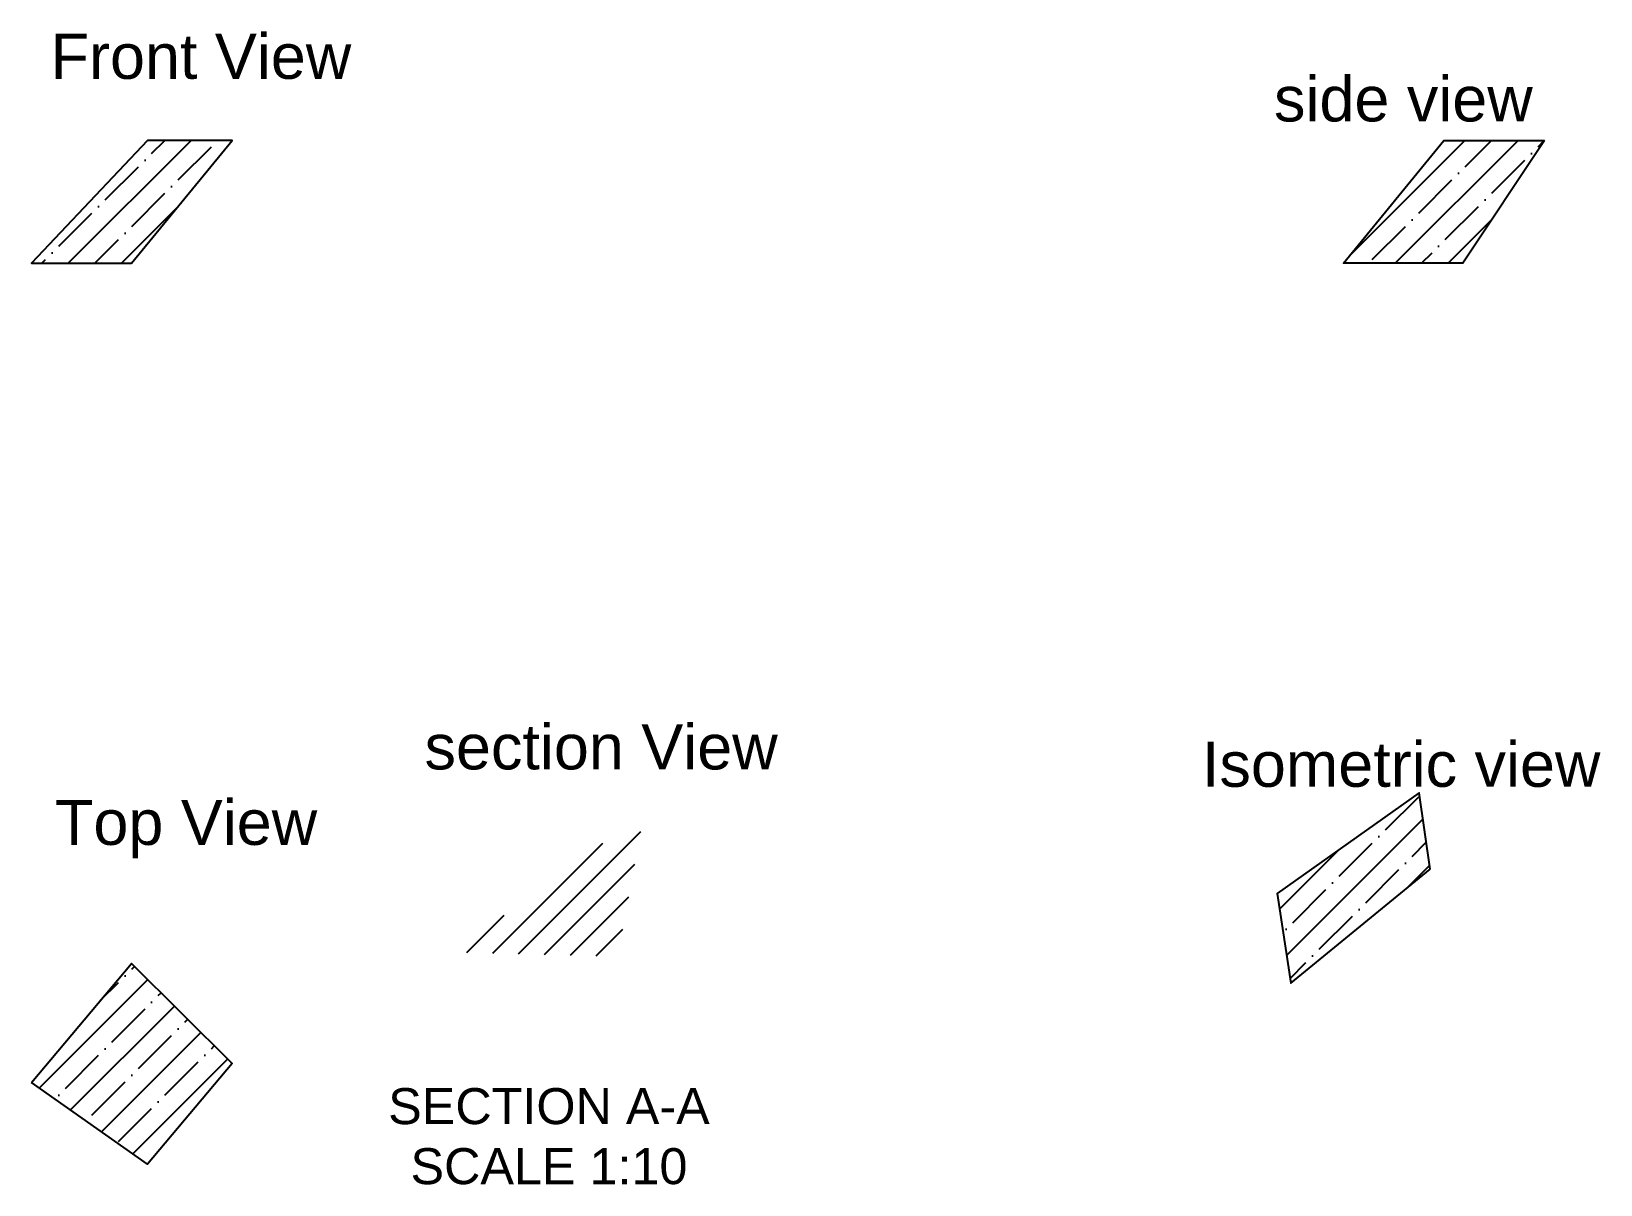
# Paper-space layout 'wk9_Q2' of a CAD drawing. Header units: millimetres, sheet in inches. Extents: x 0.3 to 10.8, y 0.8 to 8.5.
import ezdxf

# ---------------------------------------------------------------- set-up
doc = ezdxf.new("R2010")
doc.units = ezdxf.units.MM
doc.header["$MEASUREMENT"] = 0
doc.layers.add('MD_Annotation', color=7, linetype='Continuous', lineweight=25)
doc.layers.add('MD_Hatching', color=7, linetype='Continuous', lineweight=25)
doc.styles.get("Standard").update_dxf_attribs({"font": 'arial.ttf'})

psp = doc.layouts.new('wk9_Q2')

# ---------------------------------------------------------------- hatches: boundary and pattern name
at = {"true_color": 0xed1f24, "transparency": 33554687}
h = psp.add_hatch(dxfattribs=at)
h.set_pattern_fill('ANSI35', color=240)
h.paths.add_polyline_path([(1.122, 7.777), (0.348, 6.958), (1.015, 6.958), (1.685, 7.777)])
at = {"true_color": 0xed1f24}
h = psp.add_hatch(dxfattribs=at)
h.set_pattern_fill('ANSI35', color=240)
h.paths.add_polyline_path([(0.348, 1.498), (1.015, 2.292), (1.685, 1.625), (1.122, 0.954)])
h.paths.add_polyline_path([(9.666, 2.921), (9.593, 3.428), (8.647, 2.758), (8.738, 2.161)])
h.paths.add_polyline_path([(10.428, 7.777), (9.884, 6.958), (9.09, 6.958), (9.757, 7.777)])
h = psp.add_hatch()
h.set_pattern_fill('ANSI31', color=256)
edge = h.paths.add_edge_path()
edge.add_line((1.208, 2.361), (2.151, 2.281))
at = {"layer": 'MD_Hatching'}
h = psp.add_hatch(dxfattribs=at)
h.set_pattern_fill('ANSI31', color=256, angle=2e-15, style=0)
h.paths.add_polyline_path([(4.431, 3.296), (3.161, 2.368), (4.254, 2.339)], flags=0)

# ---------------------------------------------------------------- linework, layer by layer
for points in [[(1.122, 7.777), (0.348, 6.958), (1.015, 6.958), (1.685, 7.777)], [(10.428, 7.777), (9.884, 6.958), (9.09, 6.958), (9.757, 7.777)], [(9.666, 2.921), (9.593, 3.428), (8.647, 2.758), (8.738, 2.161)], [(0.348, 1.498), (1.015, 2.292), (1.685, 1.625), (1.122, 0.954)]]:
    psp.add_lwpolyline(points, close=True)

# ---------------------------------------------------------------- texts
for s, p in [('Front View', (0.476, 8.187)), ('side view', (8.626, 7.903)), ('section View', (2.967, 3.585)), ('Isometric view', (8.146, 3.469)), ('Top View', (0.505, 3.082))]:
    psp.add_text(s, height=0.3).set_placement(p)
at = {"layer": 'MD_Annotation', "insert": (3.796, 1.461), "char_height": 0.24, "width": 2.24824, "attachment_point": 2}
psp.add_mtext('SECTION A-A\\PSCALE 1:10', dxfattribs=at)

doc.saveas('drawing.dxf')
